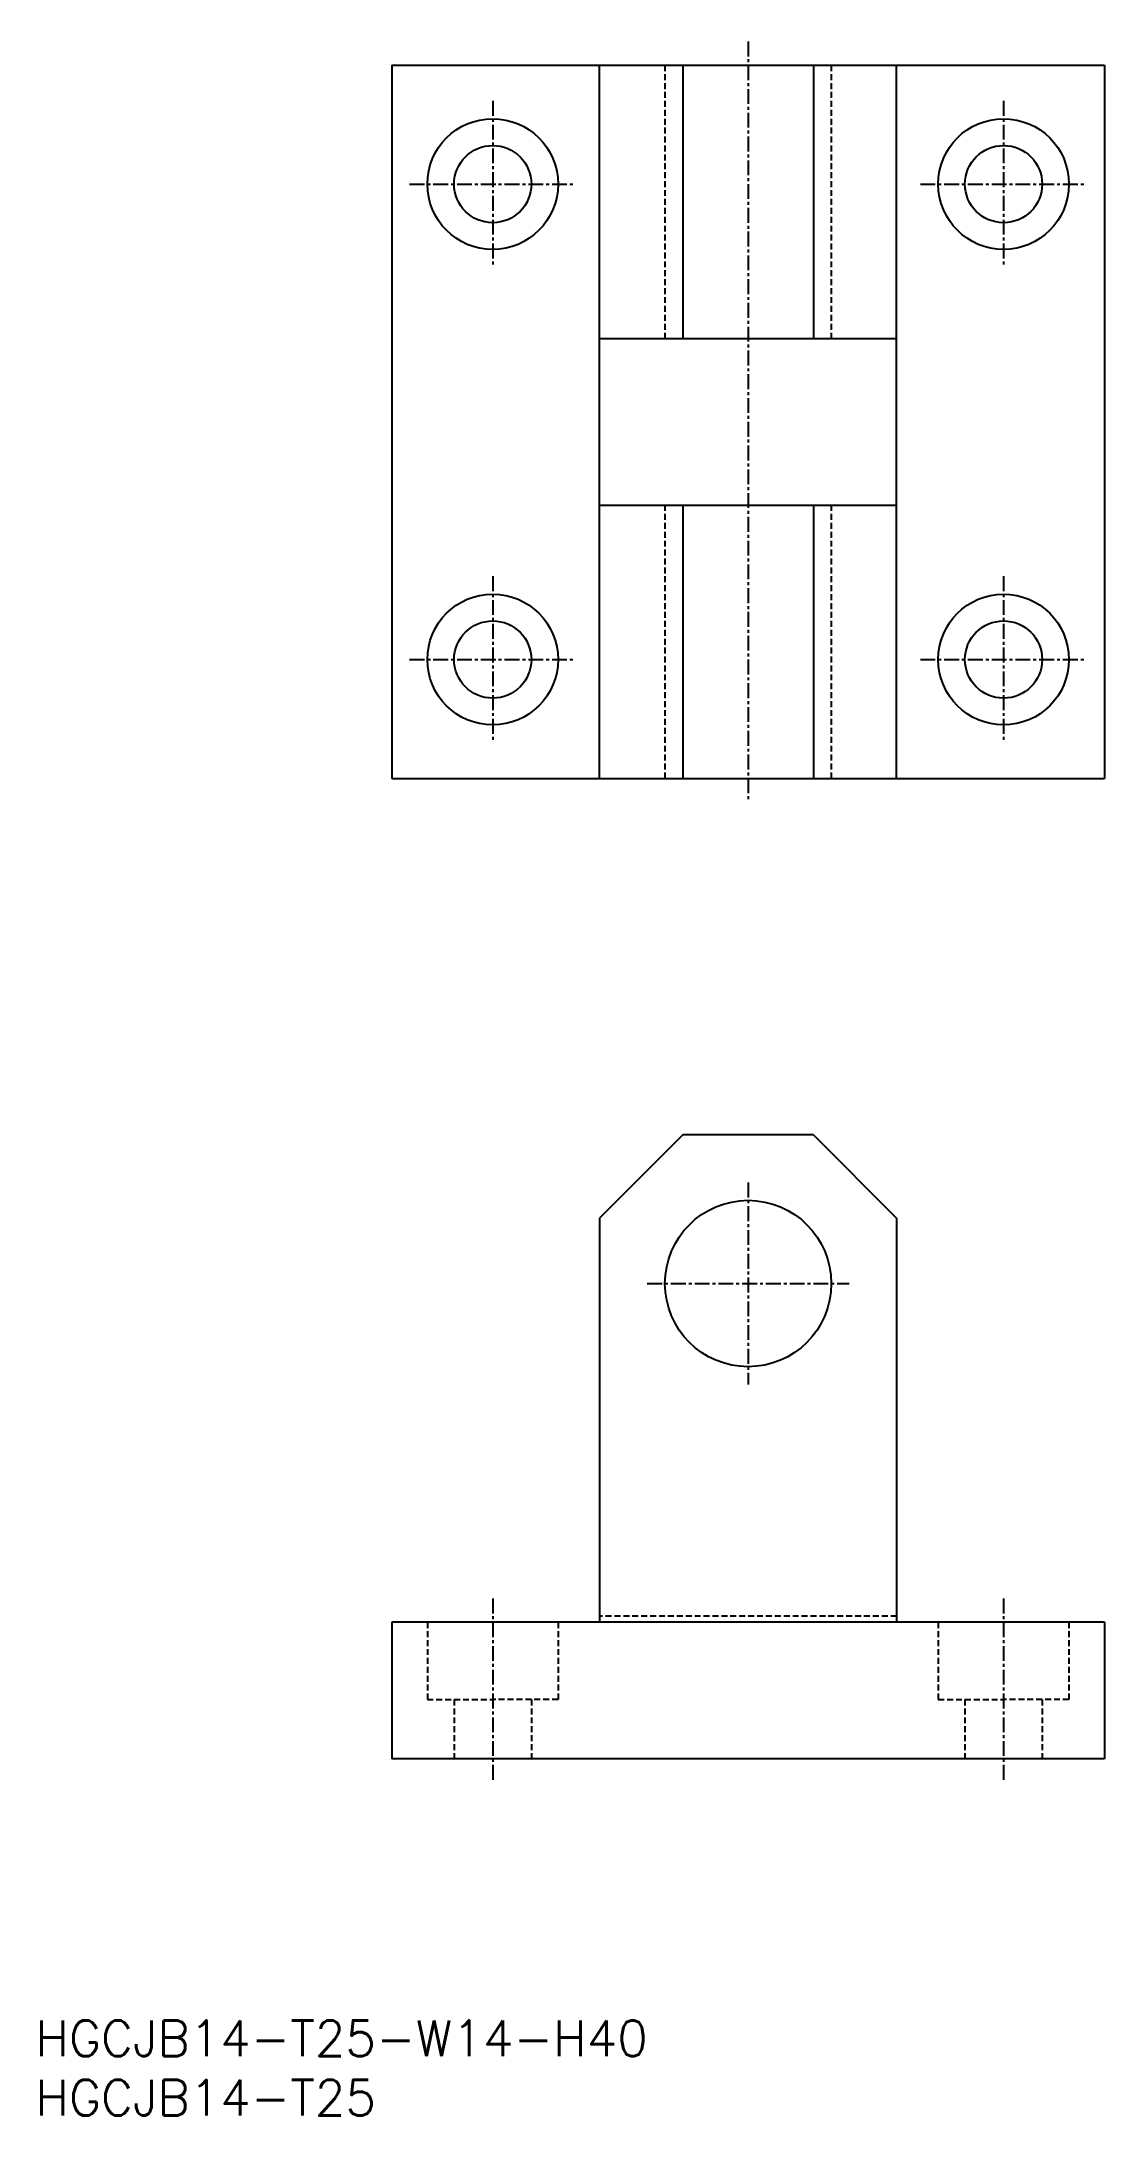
# Model space of a CAD drawing. Extents: x 1 to 90, y 0 to 175.
import ezdxf

# ---------------------------------------------------------------- set-up
doc = ezdxf.new("R2010")
doc.units = 0
doc.linetypes.add('CENTER', pattern=[2, 1.25, -0.25, 0.25, -0.25])
doc.linetypes.add('DASHED', pattern=[0.75, 0.5, -0.25])
doc.layers.get('0').update_dxf_attribs({"linetype": 'CONTINUOUS'})
doc.layers.add('CENTER', color=1, linetype='CENTER')
doc.styles.get("Standard").update_dxf_attribs({"font": 'txt.shx'})

# ---------------------------------------------------------------- blocks, each defined once
blk = doc.blocks.new('*U14')
at = {"color": 7, "linetype": 'CONTINUOUS'}
blk.add_text('HGCJB14-T25', height=3, dxfattribs=at).set_placement((0, 0))
blk = doc.blocks.new('*U15')
at = {"color": 7, "linetype": 'CONTINUOUS'}
blk.add_text('HGCJB14-T25-W14-H40', height=3, dxfattribs=at).set_placement((0, 5))

msp = doc.modelspace()

# ---------------------------------------------------------------- linework, layer by layer
at = {"color": 7, "linetype": 'CONTINUOUS'}
for p, q in [((30, 172.5), (30, 112.5)), ((30, 172.5), (90, 172.5)), ((47.5, 112.5), (47.5, 172.5)), ((54.5, 172.5), (54.5, 149.5)), ((65.5, 172.5), (65.5, 149.5)), ((72.5, 112.5), (72.5, 172.5)), ((90, 172.5), (90, 112.5)), ((47.5, 149.5), (72.5, 149.5)), ((47.5, 135.5), (72.5, 135.5)), ((54.5, 135.5), (54.5, 112.5)), ((65.5, 135.5), (65.5, 112.5)), ((30, 112.5), (90, 112.5)), ((54.5, 82.5), (47.5, 75.5)), ((65.5, 82.5), (54.5, 82.5)), ((65.5, 82.5), (72.5, 75.5)), ((47.5, 75.5), (47.5, 41.5)), ((72.5, 75.5), (72.5, 41.5)), ((30, 41.5), (30, 30)), ((90, 41.5), (30, 41.5)), ((90, 41.5), (90, 30)), ((90, 30), (30, 30))]:
    msp.add_line(p, q, dxfattribs=at)
at = {"color": 3, "linetype": 'DASHED'}
for p, q in [((53, 172.5), (53, 149.5)), ((67, 172.5), (67, 149.5)), ((53, 135.5), (53, 112.5)), ((67, 135.5), (67, 112.5)), ((72.5, 42), (47.5, 42)), ((33, 41.5), (33, 35)), ((44, 41.5), (44, 35)), ((76, 41.5), (76, 35)), ((87, 41.5), (87, 35)), ((33, 35), (38.5, 35)), ((35.25, 35), (35.25, 30)), ((44, 35), (38.5, 35)), ((41.75, 35), (41.75, 30)), ((76, 35), (81.5, 35)), ((78.25, 35), (78.25, 30)), ((87, 35), (81.5, 35)), ((84.75, 35), (84.75, 30))]:
    msp.add_line(p, q, dxfattribs=at)
at = {"color": 7, "linetype": 'CONTINUOUS'}
for centre, radius in [((38.5, 162.5), 5.5), ((81.5, 162.5), 5.5), ((38.5, 162.5), 3.25), ((81.5, 162.5), 3.25), ((38.5, 122.5), 5.5), ((81.5, 122.5), 5.5), ((38.5, 122.5), 3.25), ((81.5, 122.5), 3.25), ((60, 70), 7)]:
    msp.add_circle(centre, radius, dxfattribs=at)
at = {"layer": 'CENTER', "color": 1, "linetype": 'CENTER'}
for p, q in [((60, 174.5), (60, 110.5)), ((38.5, 169.5), (38.5, 155.5)), ((81.5, 169.5), (81.5, 155.5)), ((31.5, 162.5), (45.5, 162.5)), ((74.5, 162.5), (88.5, 162.5)), ((38.5, 129.5), (38.5, 115.5)), ((81.5, 129.5), (81.5, 115.5)), ((31.5, 122.5), (45.5, 122.5)), ((74.5, 122.5), (88.5, 122.5)), ((60, 78.5), (60, 61.5)), ((51.5, 70), (68.5, 70)), ((38.5, 43.5), (38.5, 28)), ((81.5, 43.5), (81.5, 28))]:
    msp.add_line(p, q, dxfattribs=at)

# ---------------------------------------------------------------- block references
at = {"color": 7, "linetype": 'CONTINUOUS'}
for name in ['*U15', '*U14']:
    msp.add_blockref(name, (0, 0), dxfattribs=at)

doc.saveas('drawing.dxf')
